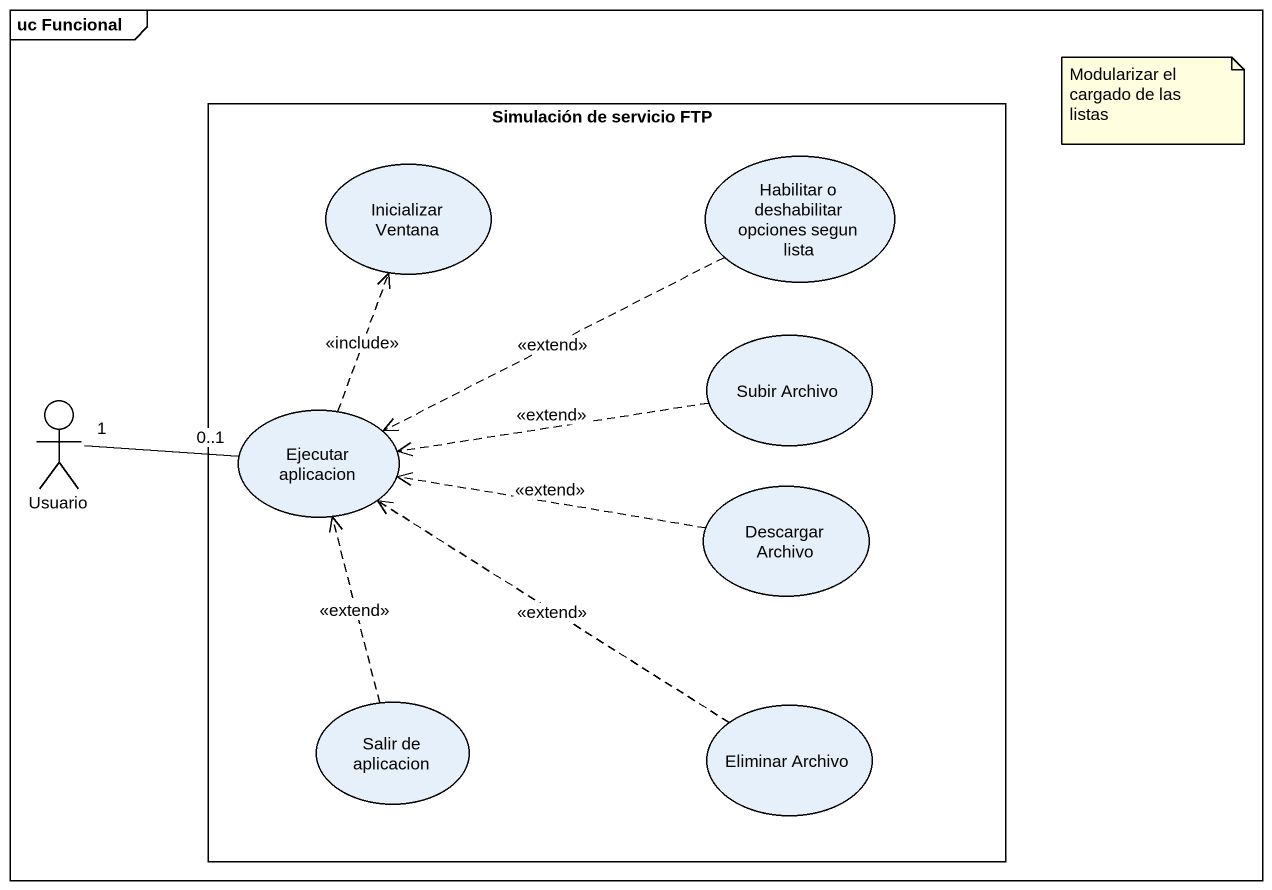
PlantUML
@startuml
mainframe uc Funcional
rectangle "Simulación de servicio FTP" as Simulación_de_servicio_FTP {
  usecase "Inicializar Ventana" as Inicializar_Ventana
  usecase "Habilitar o deshabilitar opciones segun lista" as Habilitar_o_deshabilitar
  usecase "Subir Archivo" as Subir_Archivo
  usecase "Ejecutar aplicacion" as Ejecutar_aplicacion
  usecase "Descargar Archivo" as Descargar_Archivo
  usecase "Salir de aplicacion" as Salir_de_aplicacion
  usecase "Eliminar Archivo" as Eliminar_Archivo
}
actor Usuario
Habilitar_o_deshabilitar .left.> Ejecutar_aplicacion : <<extend>>
Usuario "1" -right- "0..1" Ejecutar_aplicacion
Subir_Archivo .left.> Ejecutar_aplicacion : <<extend>>
Ejecutar_aplicacion .up.> Inicializar_Ventana : <<include>>
Descargar_Archivo .left.> Ejecutar_aplicacion : <<extend>>
Salir_de_aplicacion .up.> Ejecutar_aplicacion : <<extend>>
Eliminar_Archivo .up.> Ejecutar_aplicacion : <<extend>>
note as N1
  Modularizar el cargado de las listas
end note
@enduml
